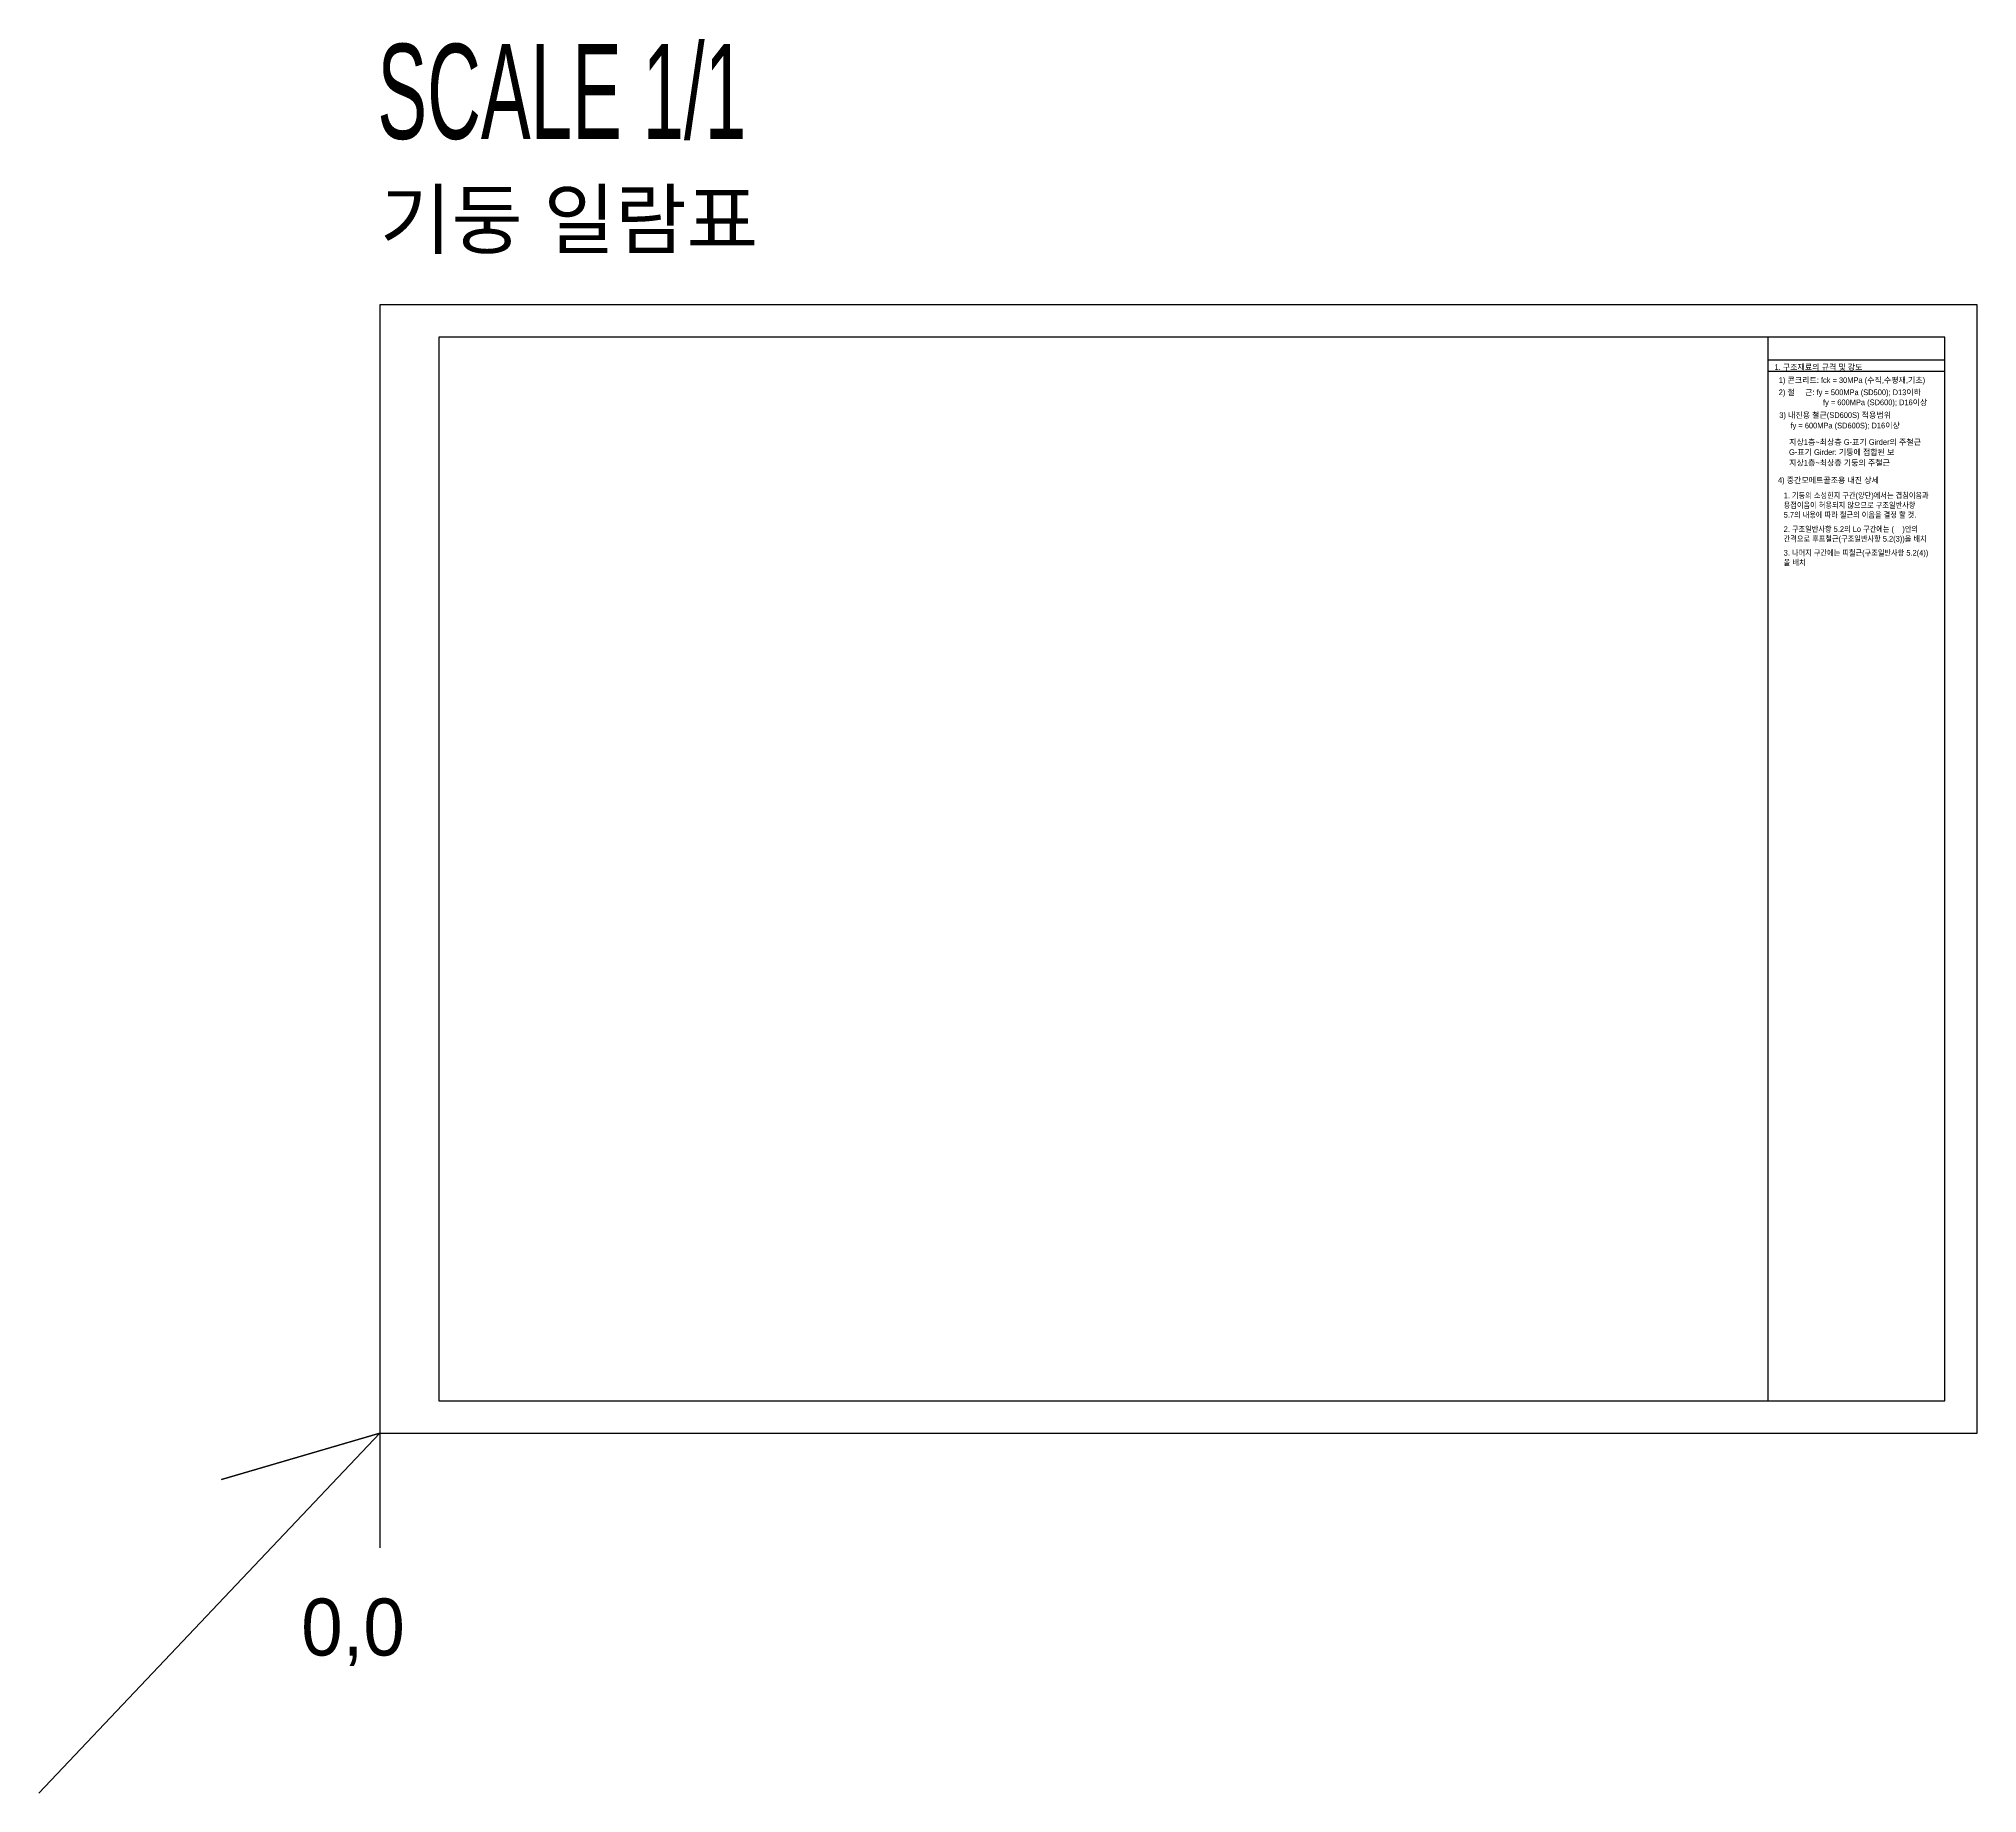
# Model space of a CAD drawing. Header units: millimetres. Extents: x -180 to 841, y -190 to 734.
import ezdxf
from ezdxf.enums import TextEntityAlignment as Align

# ---------------------------------------------------------------- set-up
doc = ezdxf.new("R2010")
doc.units = ezdxf.units.MM
for name, color, linetype in [('A-SYM', 7, 'CONTINUOUS'), ('A-TEXT-NOTE', 7, 'CONTINUOUS'), ('S-TEXT-NOTE', 7, 'CONTINUOUS')]:
    doc.layers.add(name, color=color, linetype=linetype)
doc.layers.add('NOPLOT', color=193, linetype='CONTINUOUS', plot=False)
doc.styles.add('Gtx', font='')
doc.styles.get('Gtx').set_extended_font_data('Dotum')

msp = doc.modelspace()

# ---------------------------------------------------------------- linework, layer by layer
at = {"layer": 'NOPLOT'}
for p, q in [((731, 565), (824, 565)), ((731, 559), (824, 559))]:
    msp.add_line(p, q, dxfattribs=at)
for points in [[(0, 0), (841, 0), (841, 594), (0, 594)], [(31, 17), (824, 17), (824, 577), (31, 577)], [(31, 17), (731, 17), (731, 577), (31, 577)]]:
    msp.add_lwpolyline(points, close=True, dxfattribs=at)
msp.add_lwpolyline([(-179.6, -189.6), (0, 0), (-83.3, -24.5), (0, 0), (0, -60.4)], dxfattribs=at)

# ---------------------------------------------------------------- texts
at = {"layer": 'A-SYM', "color": 2, "style": 'Gtx'}
msp.add_text('기둥 일람표', height=30, dxfattribs=at).set_placement((0, 623.9))
at = {"layer": 'A-TEXT-NOTE', "color": 3, "style": 'Gtx', "width": 0.6}
msp.add_text('SCALE 1/1', height=50, dxfattribs=at).set_placement((-1.3, 706.3), align=Align.MIDDLE_LEFT)
at = {"layer": 'NOPLOT', "style": 'Gtx'}
msp.add_text('0,0', height=30, dxfattribs=at).set_placement((-41.4, -117.1))
at = {"layer": 'S-TEXT-NOTE', "style": 'Gtx'}
for s, p in [('1. 구조재료의 규격 및 강도', (734.3, 558.8)), ('1) 콘크리트: fck = 30MPa (수직,수평재,기초)', (736.5, 551.9)), ('2) 철     근: fy = 500MPa (SD500); D13이하 ', (736.5, 545.5)), ('fy = 600MPa (SD600); D16이상', (759.8, 540.2)), ('3) 내진용 철근(SD600S) 적용범위', (736.8, 533.5)), ('fy = 600MPa (SD600S); D16이상', (742.7, 528)), ('4) 중간모메트골조용 내진 상세', (736.1, 499.2))]:
    msp.add_text(s, height=3, dxfattribs=at).set_placement(p, align=Align.BOTTOM_LEFT)
for s, p in [('지상1층~최상층 G-표기 Girder의 주철근', (742, 520.2)), ('G-표기 Girder: 기둥에 접합된 보', (741.9, 514.9)), ('지상1층~최상층 기둥의 주철근', (742, 509.3))]:
    msp.add_text(s, height=3, dxfattribs=at).set_placement(p)
at = {"layer": 'S-TEXT-NOTE', "style": 'Gtx', "width": 0.9}
for s, p in [('용접이음이 허용되지 않으므로 구조일반사항', (739.1, 487)), ('1. 기둥의 소성힌지 구간(양단)에서는 겹침이음과', (739.1, 492.1)), ('5.7의 내용에 따라 철근의 이음을 결정 할 것. ', (739.1, 481.9)), ('2. 구조일반사항 5.2의 Lo 구간에는 (    )안의', (739.1, 474.4)), ('간격으로 후프철근(구조일반사항 5.2(3))을 배치', (739.1, 469.3)), ('3. 나머지 구간에는 띠철근(구조일반사항 5.2(4))', (739.1, 461.9)), ('을 배치', (739.1, 456.8))]:
    msp.add_text(s, height=3, dxfattribs=at).set_placement(p)

doc.saveas('drawing.dxf')
